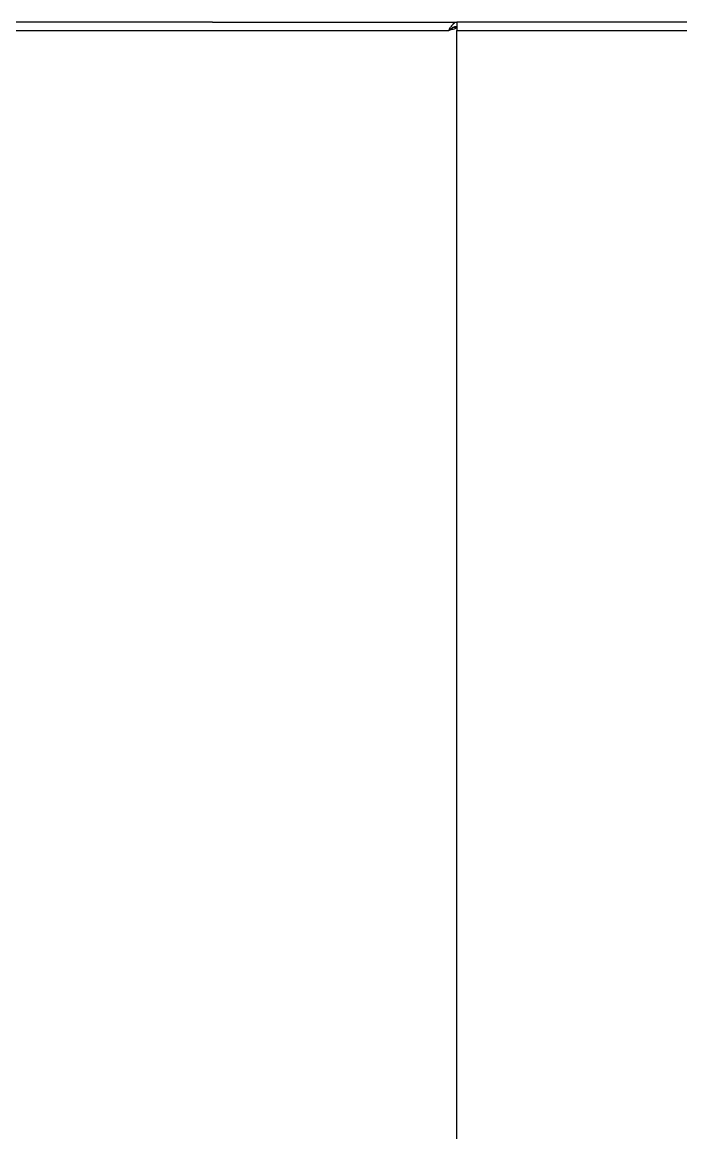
# Model space of a CAD drawing. Header units: millimetres. Extents: x -1421 to 3505, y -683 to 2759.
# Drawn here: x 1630 to 1927, y 1894 to 2394 of the extents above; entities that cross this region are included whole.
import ezdxf

# ---------------------------------------------------------------- set-up
doc = ezdxf.new("R2010")
doc.units = ezdxf.units.MM
doc.header["$MEASUREMENT"] = 0
doc.layers.add('Domyślny', color=7, linetype='Continuous', true_color=0x000000)
doc.layers.add('Utwórz2D linie widoczne', color=7, linetype='Continuous', true_color=0x000000)

msp = doc.modelspace()

# ---------------------------------------------------------------- linework, layer by layer
at = {"layer": 'Domyślny'}
msp.add_line((1289.42, 2390), (1821.83, 2390), dxfattribs=at)
at = {"layer": 'Utwórz2D linie widoczne'}
for p, q in [((1715.63, 2393.8), (1555.63, 2393.8)), ((1715.63, 2393.8), (1825.57, 2393.8)), ((1822.3, 2390.74), (1822.75, 2391.41)), ((1823, 2391.76), (1822.75, 2391.41)), ((1823.25, 2392.11), (1823, 2391.76)), ((1823.25, 2392.11), (1823.4, 2392.3)), ((1823.4, 2392.3), (1823.55, 2392.48)), ((1823.55, 2392.48), (1823.7, 2392.65)), ((1823.81, 2392.77), (1823.7, 2392.65)), ((1823.88, 2391.36), (1823.75, 2391.29)), ((1823.92, 2392.89), (1823.81, 2392.77)), ((1824, 2391.42), (1823.88, 2391.36)), ((1824.03, 2393), (1823.92, 2392.89)), ((1824.13, 2391.47), (1824, 2391.42)), ((1824.14, 2393.11), (1824.03, 2393)), ((1824.26, 2391.53), (1824.13, 2391.47)), ((1824.14, 2393.11), (1824.22, 2393.18)), ((1824.21, 2391.5), (1825.63, 2391.5)), ((1824.22, 2393.18), (1824.3, 2393.25)), ((1824.39, 2391.57), (1824.26, 2391.53)), ((1824.3, 2393.25), (1824.39, 2393.31)), ((1824.39, 2393.31), (1824.47, 2393.37)), ((1824.53, 2391.62), (1824.39, 2391.57)), ((1824.47, 2393.37), (1824.56, 2393.43)), ((1824.66, 2391.66), (1824.53, 2391.62)), ((1824.56, 2393.43), (1824.65, 2393.49)), ((1824.71, 2393.53), (1824.65, 2393.49)), ((1824.8, 2391.69), (1824.66, 2391.66)), ((1824.77, 2393.56), (1824.71, 2393.53)), ((1824.83, 2393.6), (1824.77, 2393.56)), ((1824.93, 2391.72), (1824.8, 2391.69)), ((1824.89, 2393.63), (1824.83, 2393.6)), ((1824.96, 2393.65), (1824.89, 2393.63)), ((1825.07, 2391.74), (1824.93, 2391.72)), ((1825.02, 2393.68), (1824.96, 2393.65)), ((1825.09, 2393.7), (1825.02, 2393.68)), ((1825.21, 2391.77), (1825.07, 2391.74)), ((1825.15, 2393.73), (1825.09, 2393.7)), ((1825.15, 2393.73), (1825.21, 2393.74)), ((1825.21, 2393.74), (1825.26, 2393.76)), ((1825.35, 2391.78), (1825.21, 2391.77)), ((1825.26, 2393.76), (1825.31, 2393.77)), ((1825.31, 2393.77), (1825.36, 2393.78)), ((1825.49, 2391.79), (1825.35, 2391.78)), ((1825.36, 2393.78), (1825.42, 2393.79)), ((1825.42, 2393.79), (1825.47, 2393.79)), ((1825.47, 2393.79), (1825.52, 2393.8)), ((1825.63, 2391.8), (1825.49, 2391.79)), ((1825.52, 2393.8), (1825.58, 2393.8)), ((1825.58, 2393.8), (1825.63, 2393.8)), ((1825.59, 2391.36), (1825.58, 2391.35)), ((1825.58, 2391.35), (1825.58, 2391.34)), ((1825.6, 2391.38), (1825.59, 2391.37)), ((1825.59, 2391.37), (1825.59, 2391.37)), ((1825.59, 2391.37), (1825.59, 2391.36)), ((1825.61, 2391.39), (1825.6, 2391.39)), ((1825.6, 2391.39), (1825.6, 2391.38)), ((1825.6, 2391.38), (1825.6, 2391.38)), ((1825.62, 2391.42), (1825.61, 2391.41)), ((1825.61, 2391.41), (1825.61, 2391.41)), ((1825.61, 2391.41), (1825.61, 2391.4)), ((1825.61, 2391.4), (1825.61, 2391.39)), ((1825.63, 2391.46), (1825.62, 2391.45)), ((1825.62, 2391.45), (1825.62, 2391.45)), ((1825.62, 2391.45), (1825.62, 2391.44)), ((1825.62, 2391.44), (1825.62, 2391.43)), ((1825.62, 2391.43), (1825.62, 2391.42)), ((2021.53, 2393.8), (1825.63, 2393.8)), ((1825.63, 2393.8), (1825.63, 2390)), ((1825.63, 2391.48), (1825.63, 2391.47)), ((1825.63, 2391.47), (1825.63, 2391.47)), ((1825.63, 2391.47), (1825.63, 2391.46)), ((1825.63, 2391.46), (1825.63, 2391.46)), ((1822.3, 2390.74), (1821.83, 2390)), ((1823.62, 2390.47), (1821.83, 2390)), ((1821.83, 2390), (1822, 2390.08)), ((1822, 2390.08), (1822.17, 2390.16)), ((1822.17, 2390.16), (1822.33, 2390.25)), ((1822.33, 2390.25), (1822.49, 2390.34)), ((1822.49, 2390.34), (1822.65, 2390.44)), ((1822.65, 2390.44), (1822.8, 2390.55)), ((1822.8, 2390.55), (1822.95, 2390.66)), ((1822.95, 2390.66), (1823.1, 2390.78)), ((1823.1, 2390.78), (1823.24, 2390.9)), ((1823.24, 2390.9), (1823.38, 2391.02)), ((1823.38, 2391.02), (1823.51, 2391.15)), ((1823.63, 2391.23), (1823.51, 2391.15)), ((1823.93, 2390.56), (1823.62, 2390.47)), ((1823.75, 2391.29), (1823.63, 2391.23)), ((1824.24, 2390.66), (1823.93, 2390.56)), ((1824.48, 2390.74), (1824.24, 2390.66)), ((1824.72, 2390.82), (1824.48, 2390.74)), ((1824.82, 2390.86), (1824.72, 2390.82)), ((1824.91, 2390.9), (1824.82, 2390.86)), ((1825.01, 2390.95), (1824.91, 2390.9)), ((1825.11, 2390.99), (1825.01, 2390.95)), ((1825.18, 2391.03), (1825.11, 2390.99)), ((1825.22, 2391.05), (1825.18, 2391.03)), ((1825.25, 2391.07), (1825.22, 2391.05)), ((1825.29, 2391.09), (1825.25, 2391.07)), ((1825.32, 2391.11), (1825.29, 2391.09)), ((1825.36, 2391.14), (1825.32, 2391.11)), ((1825.39, 2391.16), (1825.36, 2391.14)), ((1825.42, 2391.18), (1825.39, 2391.16)), ((1825.45, 2391.2), (1825.42, 2391.18)), ((1825.46, 2391.21), (1825.45, 2391.2)), ((1825.47, 2391.22), (1825.46, 2391.21)), ((1825.48, 2391.24), (1825.47, 2391.22)), ((1825.5, 2391.25), (1825.48, 2391.24)), ((1825.51, 2391.26), (1825.5, 2391.25)), ((1825.52, 2391.27), (1825.51, 2391.26)), ((1825.53, 2391.28), (1825.52, 2391.27)), ((1825.54, 2391.29), (1825.53, 2391.28)), ((1825.55, 2391.3), (1825.54, 2391.29)), ((1825.56, 2391.32), (1825.55, 2391.31)), ((1825.55, 2391.31), (1825.55, 2391.3)), ((1825.57, 2391.33), (1825.56, 2391.32)), ((1825.58, 2391.34), (1825.57, 2391.33)), ((1825.63, 2335.8), (1825.63, 2390)), ((1825.63, 2390), (1829.43, 2390)), ((1829.43, 2390), (2021.53, 2390)), ((1825.63, 1793.8), (1825.63, 2335.8))]:
    msp.add_line(p, q, dxfattribs=at)

doc.saveas('drawing.dxf')
